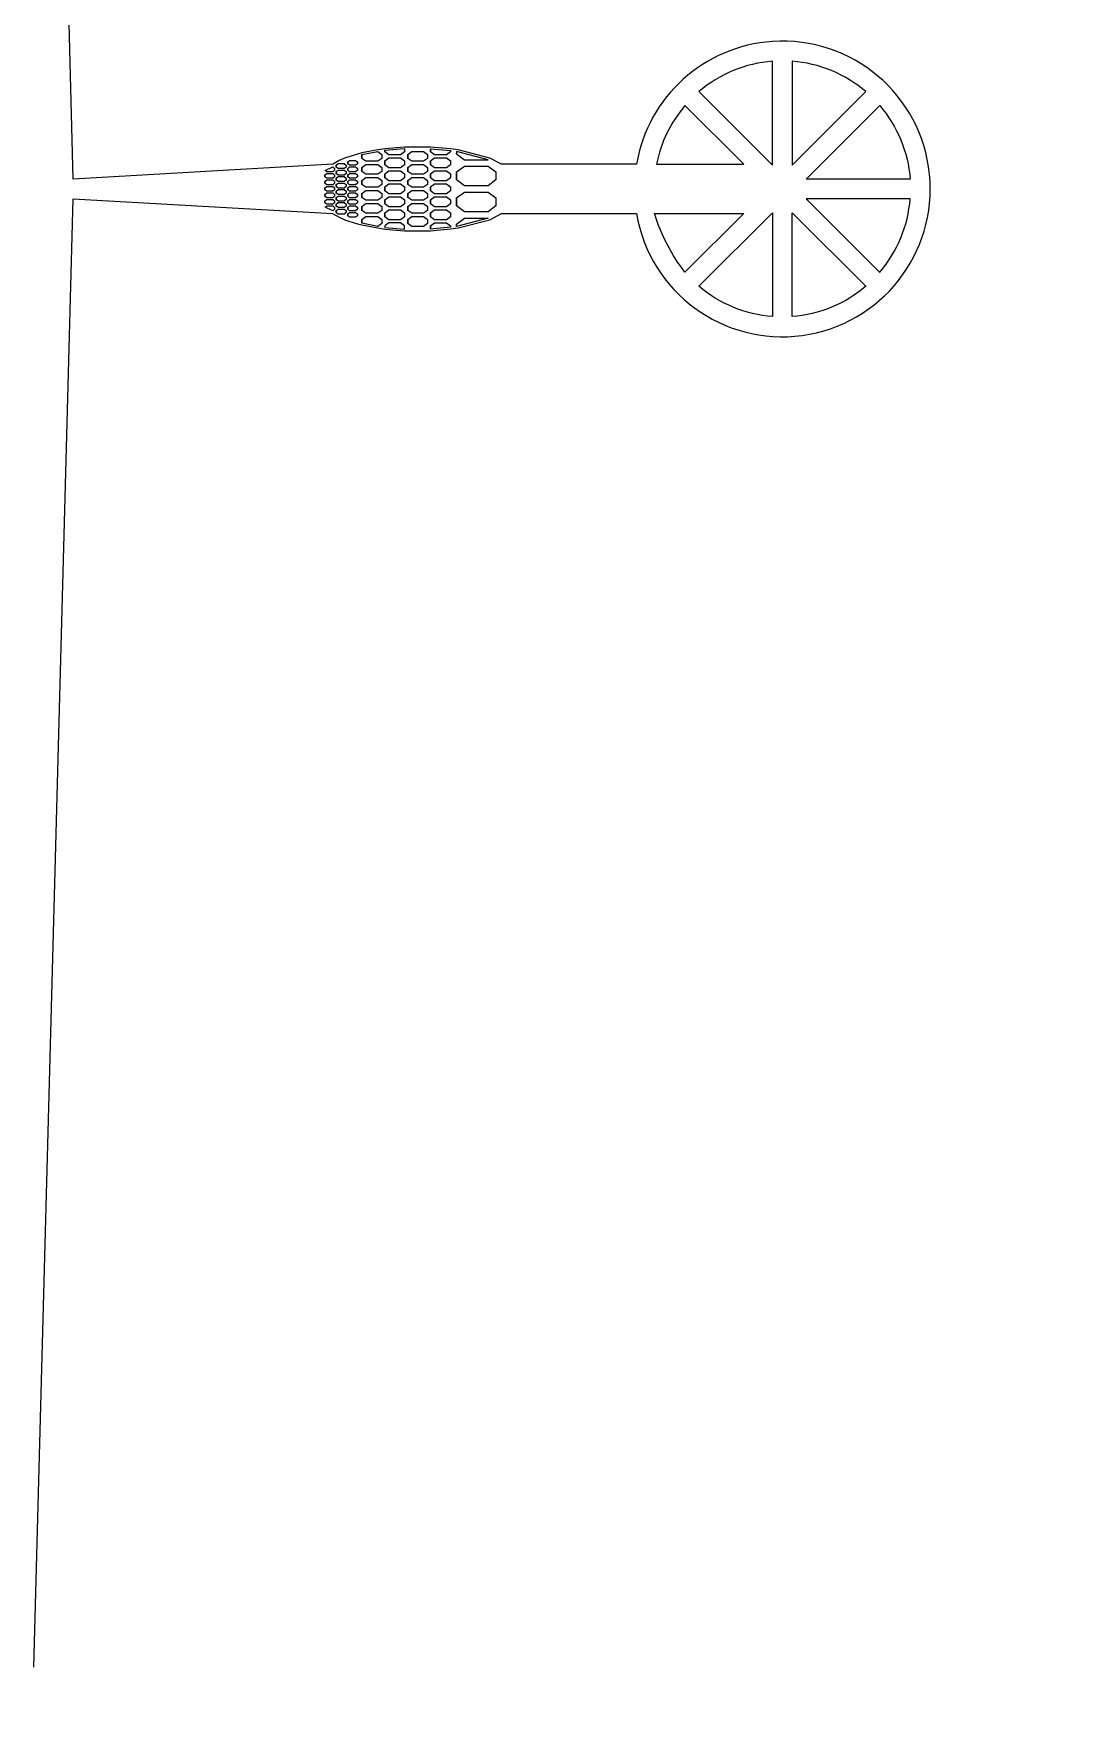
# Model space of a CAD drawing. Extents: x 4056 to 105656, y 4120 to 105720.
# Drawn here: x 70758 to 75961, y 44587 to 53159 of the extents above; entities that cross this region are included whole.
import ezdxf

# ---------------------------------------------------------------- set-up
doc = ezdxf.new("R2010")
doc.units = 13
doc.header["$MEASUREMENT"] = 0
doc.layers.add('Main Layer', color=7, linetype='Continuous', lineweight=0)

msp = doc.modelspace()

# ---------------------------------------------------------------- linework, layer by layer
for p, q in [((70957.7, 52421.4), (70757.7, 59871.4)), ((72399, 52548.3), (72355.2, 52534.6)), ((72421.5, 52554.2), (72399, 52548.3)), ((72501.5, 52569.6), (72421.5, 52554.2)), ((72537.5, 52575.7), (72501.5, 52569.6)), ((72637.5, 52584.3), (72537.5, 52575.7)), ((72769.5, 52583.8), (72637.5, 52584.3)), ((72869.5, 52574.4), (72769.5, 52583.8)), ((72909.6, 52569.9), (72869.5, 52574.4)), ((73070.1, 52527.7), (72909.6, 52569.9)), ((72273, 52497.1), (70957.7, 52421.4)), ((72306.6, 52515.2), (72271.9, 52496.5)), ((72271.9, 52496.5), (72273, 52497.1)), ((72338.8, 52529.4), (72306.6, 52515.2)), ((72355.2, 52534.6), (72338.8, 52529.4)), ((73128.9, 52496.7), (73070.1, 52527.7)), ((73813.3, 52496.7), (73128.9, 52496.7)), ((70757.7, 44871.4), (70957.7, 52321.4)), ((70957.7, 52321.4), (72272.5, 52246.5)), ((72272.5, 52246.5), (72306.7, 52228.2)), ((72306.7, 52228.2), (72338.8, 52214)), ((72338.8, 52214), (72355.2, 52208.9)), ((72355.2, 52208.9), (72399, 52195.2)), ((72909.6, 52173.6), (73070.1, 52215.7)), ((73070.1, 52215.7), (73128.9, 52246.7)), ((73128.9, 52246.7), (73221.8, 52246.7)), ((73221.8, 52246.7), (73813.3, 52246.7)), ((72399, 52195.2), (72421.5, 52189.3)), ((72421.5, 52189.3), (72501.5, 52173.9)), ((72501.5, 52173.9), (72537.5, 52167.8)), ((72537.5, 52167.8), (72637.5, 52159.1)), ((72637.5, 52159.1), (72769.5, 52159.6)), ((72769.5, 52159.6), (72869.5, 52169.1)), ((72869.5, 52169.1), (72909.6, 52173.6))]:
    msp.add_line(p, q)
for points in [[(74129.9, 52865.4), (74502.8, 52492.5), (74502.8, 53019.8, 0.159174), (74129.9, 52865.4, 0.001676)], [(74975.7, 52865.4, 0.159174), (74602.8, 53019.8), (74602.8, 52492.5), (74975.7, 52865.4)], [(73914.9, 52496.7), (74357.1, 52496.7), (74059.2, 52794.7, 0.129437), (73914.9, 52496.7, 0.002578)], [(75046.4, 52794.7, -0.159174), (75200.9, 52421.7), (74673.5, 52421.7), (75046.4, 52794.7)], [(75200.9, 52321.7), (74673.5, 52321.7), (75047.8, 51947.5), (75046.4, 51948.8, 0.159174), (75200.9, 52321.7, -0.000484)], [(73904.7, 52246.7), (74357.1, 52246.7), (74059.2, 51948.8, -0.092093), (73904.7, 52246.7, -169.237242)], [(74129.9, 51878.1), (74502.8, 52251), (74502.8, 51723.7, -0.159174), (74129.9, 51878.1, -685.293783)], [(74975.7, 51878.1, -0.159174), (74602.8, 51723.7), (74602.8, 52251), (74977.1, 51876.8), (74975.7, 51878.1)]]:
    msp.add_lwpolyline(points, format="xyb", close=True)
for points in [[(72521.5, 52526.9), (72501.5, 52511.9), (72441.5, 52511.9), (72421.5, 52526.9), (72421.5, 52546.2), (72501.5, 52561.9), (72521.5, 52546.9)], [(72421.5, 52526.9), (72421.5, 52546.2)], [(72557.5, 52544.9), (72537.5, 52559.9), (72537.5, 52567.7), (72637.5, 52576.3), (72637.5, 52559.9), (72617.5, 52544.9)], [(72537.5, 52567.7), (72537.5, 52559.9)], [(72733.5, 52511.9), (72673.5, 52511.9), (72653.5, 52526.9), (72653.5, 52546.9), (72673.5, 52561.9), (72733.5, 52561.9), (72753.5, 52546.9), (72753.5, 52526.9)], [(72653.5, 52526.9), (72653.5, 52546.9)], [(72789.5, 52544.9), (72769.5, 52559.9), (72769.5, 52575.8), (72869.5, 52566.4), (72869.5, 52559.9), (72849.5, 52544.9)], [(72769.5, 52575.8), (72769.5, 52559.9)], [(72901, 52561.6), (72901, 52549.7), (72941, 52519.7), (73062.1, 52519.7)], [(72901, 52553.5), (72901, 52549.7)], [(72235, 52464.8), (72273, 52483.7), (72283, 52476.2), (72283, 52466.2), (72273, 52458.7), (72243, 52458.7)], [(72331, 52475.2), (72301, 52475.2), (72291, 52482.7), (72291, 52492.7), (72301, 52500.2), (72331, 52500.2), (72341, 52492.7), (72341, 52482.7)], [(72291, 52482.7), (72291, 52492.7)], [(72331, 52442.2), (72301, 52442.2), (72291, 52449.7), (72291, 52459.7), (72301, 52467.2), (72331, 52467.2), (72341, 52459.7), (72341, 52449.7)], [(72389, 52491.7), (72359, 52491.7), (72349, 52499.2), (72349, 52509.2), (72359, 52516.7), (72389, 52516.7), (72399, 52509.2), (72399, 52499.2)], [(72349, 52499.2), (72349, 52509.2)], [(72389, 52458.7), (72359, 52458.7), (72349, 52466.2), (72349, 52476.2), (72359, 52483.7), (72389, 52483.7), (72399, 52476.2), (72399, 52466.2)], [(72349, 52466.2), (72349, 52476.2)], [(72501.5, 52445.9), (72441.5, 52445.9), (72421.5, 52460.9), (72421.5, 52480.9), (72441.5, 52495.9), (72501.5, 52495.9), (72521.5, 52480.9), (72521.5, 52460.9)], [(72421.5, 52460.9), (72421.5, 52480.9)], [(72617.5, 52478.9), (72557.5, 52478.9), (72537.5, 52493.9), (72537.5, 52513.9), (72557.5, 52528.9), (72617.5, 52528.9), (72637.5, 52513.9), (72637.5, 52493.9)], [(72537.5, 52493.9), (72537.5, 52513.9)], [(72617.5, 52412.9), (72557.5, 52412.9), (72537.5, 52427.9), (72537.5, 52447.9), (72557.5, 52462.9), (72617.5, 52462.9), (72637.5, 52447.9), (72637.5, 52427.9)], [(72733.5, 52445.9), (72673.5, 52445.9), (72653.5, 52460.9), (72653.5, 52480.9), (72673.5, 52495.9), (72733.5, 52495.9), (72753.5, 52480.9), (72753.5, 52460.9)], [(72653.5, 52460.9), (72653.5, 52480.9)], [(72849.5, 52478.9), (72789.5, 52478.9), (72769.5, 52493.9), (72769.5, 52513.9), (72789.5, 52528.9), (72849.5, 52528.9), (72869.5, 52513.9), (72869.5, 52493.9)], [(72769.5, 52493.9), (72769.5, 52513.9)], [(72849.5, 52412.9), (72789.5, 52412.9), (72769.5, 52427.9), (72769.5, 52447.9), (72789.5, 52462.9), (72849.5, 52462.9), (72869.5, 52447.9), (72869.5, 52427.9)], [(72941, 52387.7), (72901, 52417.7), (72901, 52457.7), (72941, 52487.7), (73061, 52487.7), (73101, 52457.7), (73101, 52417.7), (73061, 52387.7)], [(72273, 52425.7), (72243, 52425.7), (72233, 52433.2), (72233, 52443.2), (72243, 52450.7), (72273, 52450.7), (72283, 52443.2), (72283, 52433.2)], [(72233, 52433.2), (72233, 52443.2)], [(72273, 52392.7), (72243, 52392.7), (72233, 52400.2), (72233, 52410.2), (72243, 52417.7), (72273, 52417.7), (72283, 52410.2), (72283, 52400.2)], [(72233, 52400.2), (72233, 52410.2)], [(72273, 52359.7), (72243, 52359.7), (72233, 52367.2), (72233, 52377.2), (72243, 52384.7), (72273, 52384.7), (72283, 52377.2), (72283, 52367.2)], [(72233, 52367.2), (72233, 52377.2)], [(72291, 52449.7), (72291, 52459.7)], [(72331, 52409.2), (72301, 52409.2), (72291, 52416.7), (72291, 52426.7), (72301, 52434.2), (72331, 52434.2), (72341, 52426.7), (72341, 52416.7)], [(72291, 52416.7), (72291, 52426.7)], [(72331, 52376.2), (72301, 52376.2), (72291, 52383.7), (72291, 52393.7), (72301, 52401.2), (72331, 52401.2), (72341, 52393.7), (72341, 52383.7)], [(72291, 52383.7), (72291, 52393.7)], [(72389, 52425.7), (72359, 52425.7), (72349, 52433.2), (72349, 52443.2), (72359, 52450.7), (72389, 52450.7), (72399, 52443.2), (72399, 52433.2)], [(72349, 52433.2), (72349, 52443.2)], [(72389, 52392.7), (72359, 52392.7), (72349, 52400.2), (72349, 52410.2), (72359, 52417.7), (72389, 52417.7), (72399, 52410.2), (72399, 52400.2)], [(72349, 52400.2), (72349, 52410.2)], [(72389, 52359.7), (72359, 52359.7), (72349, 52367.2), (72349, 52377.2), (72359, 52384.7), (72389, 52384.7), (72399, 52377.2), (72399, 52367.2)], [(72349, 52367.2), (72349, 52377.2)], [(72501.5, 52379.9), (72441.5, 52379.9), (72421.5, 52394.9), (72421.5, 52414.9), (72441.5, 52429.9), (72501.5, 52429.9), (72521.5, 52414.9), (72521.5, 52394.9)], [(72421.5, 52394.9), (72421.5, 52414.9)], [(72537.5, 52427.9), (72537.5, 52447.9)], [(72617.5, 52346.9), (72557.5, 52346.9), (72537.5, 52361.9), (72537.5, 52381.9), (72557.5, 52396.9), (72617.5, 52396.9), (72637.5, 52381.9), (72637.5, 52361.9)], [(72537.5, 52361.9), (72537.5, 52381.9)], [(72733.5, 52379.9), (72673.5, 52379.9), (72653.5, 52394.9), (72653.5, 52414.9), (72673.5, 52429.9), (72733.5, 52429.9), (72753.5, 52414.9), (72753.5, 52394.9)], [(72653.5, 52394.9), (72653.5, 52414.9)], [(72769.5, 52427.9), (72769.5, 52447.9)], [(72849.5, 52346.9), (72789.5, 52346.9), (72769.5, 52361.9), (72769.5, 52381.9), (72789.5, 52396.9), (72849.5, 52396.9), (72869.5, 52381.9), (72869.5, 52361.9)], [(72769.5, 52361.9), (72769.5, 52381.9)], [(72901, 52417.7), (72901, 52457.7)], [(72273, 52326.7), (72243, 52326.7), (72233, 52334.2), (72233, 52344.2), (72243, 52351.7), (72273, 52351.7), (72283, 52344.2), (72283, 52334.2)], [(72233, 52334.2), (72233, 52344.2)], [(72273, 52293.7), (72243, 52293.7), (72233, 52301.2), (72233, 52311.2), (72243, 52318.7), (72273, 52318.7), (72283, 52311.2), (72283, 52301.2)], [(72233, 52301.2), (72233, 52311.2)], [(72331, 52343.2), (72301, 52343.2), (72291, 52350.7), (72291, 52360.7), (72301, 52368.2), (72331, 52368.2), (72341, 52360.7), (72341, 52350.7)], [(72291, 52350.7), (72291, 52360.7)], [(72331, 52310.2), (72301, 52310.2), (72291, 52317.7), (72291, 52327.7), (72301, 52335.2), (72331, 52335.2), (72341, 52327.7), (72341, 52317.7)], [(72291, 52317.7), (72291, 52327.7)], [(72331, 52277.2), (72301, 52277.2), (72291, 52284.7), (72291, 52294.7), (72301, 52302.2), (72331, 52302.2), (72341, 52294.7), (72341, 52284.7)], [(72291, 52284.7), (72291, 52294.7)], [(72389, 52326.7), (72359, 52326.7), (72349, 52334.2), (72349, 52344.2), (72359, 52351.7), (72389, 52351.7), (72399, 52344.2), (72399, 52334.2)], [(72349, 52334.2), (72349, 52344.2)], [(72389, 52293.7), (72359, 52293.7), (72349, 52301.2), (72349, 52311.2), (72359, 52318.7), (72389, 52318.7), (72399, 52311.2), (72399, 52301.2)], [(72349, 52301.2), (72349, 52311.2)], [(72501.5, 52313.9), (72441.5, 52313.9), (72421.5, 52328.9), (72421.5, 52348.9), (72441.5, 52363.9), (72501.5, 52363.9), (72521.5, 52348.9), (72521.5, 52328.9)], [(72421.5, 52328.9), (72421.5, 52348.9)], [(72501.5, 52247.9), (72441.5, 52247.9), (72421.5, 52262.9), (72421.5, 52282.9), (72441.5, 52297.9), (72501.5, 52297.9), (72521.5, 52282.9), (72521.5, 52262.9)], [(72617.5, 52280.9), (72557.5, 52280.9), (72537.5, 52295.9), (72537.5, 52315.9), (72557.5, 52330.9), (72617.5, 52330.9), (72637.5, 52315.9), (72637.5, 52295.9)], [(72537.5, 52295.9), (72537.5, 52315.9)], [(72733.5, 52313.9), (72673.5, 52313.9), (72653.5, 52328.9), (72653.5, 52348.9), (72673.5, 52363.9), (72733.5, 52363.9), (72753.5, 52348.9), (72753.5, 52328.9)], [(72653.5, 52328.9), (72653.5, 52348.9)], [(72733.5, 52247.9), (72673.5, 52247.9), (72653.5, 52262.9), (72653.5, 52282.9), (72673.5, 52297.9), (72733.5, 52297.9), (72753.5, 52282.9), (72753.5, 52262.9)], [(72849.5, 52280.9), (72789.5, 52280.9), (72769.5, 52295.9), (72769.5, 52315.9), (72789.5, 52330.9), (72849.5, 52330.9), (72869.5, 52315.9), (72869.5, 52295.9)], [(72769.5, 52295.9), (72769.5, 52315.9)], [(72941, 52255.7), (72901, 52285.7), (72901, 52325.7), (72941, 52355.7), (73061, 52355.7), (73101, 52325.7), (73101, 52285.7), (73061, 52255.7)], [(72901, 52285.7), (72901, 52325.7)], [(72273, 52285.7), (72283, 52278.2), (72283, 52268.2), (72273, 52260.7), (72234.3, 52279.2), (72243, 52285.7)], [(72331, 52244.2), (72301, 52244.2), (72291, 52251.7), (72291, 52261.7), (72301, 52269.2), (72331, 52269.2), (72341, 52261.7), (72341, 52251.7)], [(72291, 52251.7), (72291, 52261.7)], [(72389, 52260.7), (72359, 52260.7), (72349, 52268.2), (72349, 52278.2), (72359, 52285.7), (72389, 52285.7), (72399, 52278.2), (72399, 52268.2)], [(72349, 52268.2), (72349, 52278.2)], [(72389, 52227.7), (72359, 52227.7), (72349, 52235.2), (72349, 52245.2), (72359, 52252.7), (72389, 52252.7), (72399, 52245.2), (72399, 52235.2)], [(72349, 52235.2), (72349, 52245.2)], [(72421.5, 52262.9), (72421.5, 52282.9)], [(72521.5, 52196.9), (72501.5, 52181.9), (72421.5, 52197.3), (72421.5, 52216.9), (72441.5, 52231.9), (72501.5, 52231.9), (72521.5, 52216.9)], [(72421.5, 52216.9), (72421.5, 52197.3)], [(72617.5, 52214.9), (72557.5, 52214.9), (72537.5, 52229.9), (72537.5, 52249.9), (72557.5, 52264.9), (72617.5, 52264.9), (72637.5, 52249.9), (72637.5, 52229.9)], [(72537.5, 52229.9), (72537.5, 52249.9)], [(72653.5, 52262.9), (72653.5, 52282.9)], [(72733.5, 52181.9), (72673.5, 52181.9), (72653.5, 52196.9), (72653.5, 52216.9), (72673.5, 52231.9), (72733.5, 52231.9), (72753.5, 52216.9), (72753.5, 52196.9)], [(72653.5, 52196.9), (72653.5, 52216.9)], [(72849.5, 52214.9), (72789.5, 52214.9), (72769.5, 52229.9), (72769.5, 52249.9), (72789.5, 52264.9), (72849.5, 52264.9), (72869.5, 52249.9), (72869.5, 52229.9)], [(72769.5, 52229.9), (72769.5, 52249.9)], [(72901, 52181.8), (72901, 52193.7), (72941, 52223.7), (73062.1, 52223.7)], [(72557.5, 52198.9), (72537.5, 52183.9), (72537.5, 52175.8), (72637.5, 52167.1), (72637.5, 52183.9), (72617.5, 52198.9)], [(72849.5, 52198.9), (72869.5, 52183.9), (72869.5, 52177.1), (72769.5, 52167.6), (72769.5, 52183.9), (72789.5, 52198.9)], [(72769.5, 52183.9), (72769.5, 52167.6)], [(72901, 52189.9), (72901, 52193.7)]]:
    msp.add_lwpolyline(points, close=True)
for start, end in [(189.59407, 93.82255), (93.82255, 170.40593)]:
    msp.add_arc((74552.8, 52371.7), 750, start, end)
at = {"layer": 'Main Layer'}
msp.add_circle((54856, 54920.5), 50800, dxfattribs=at)

doc.saveas('drawing.dxf')
